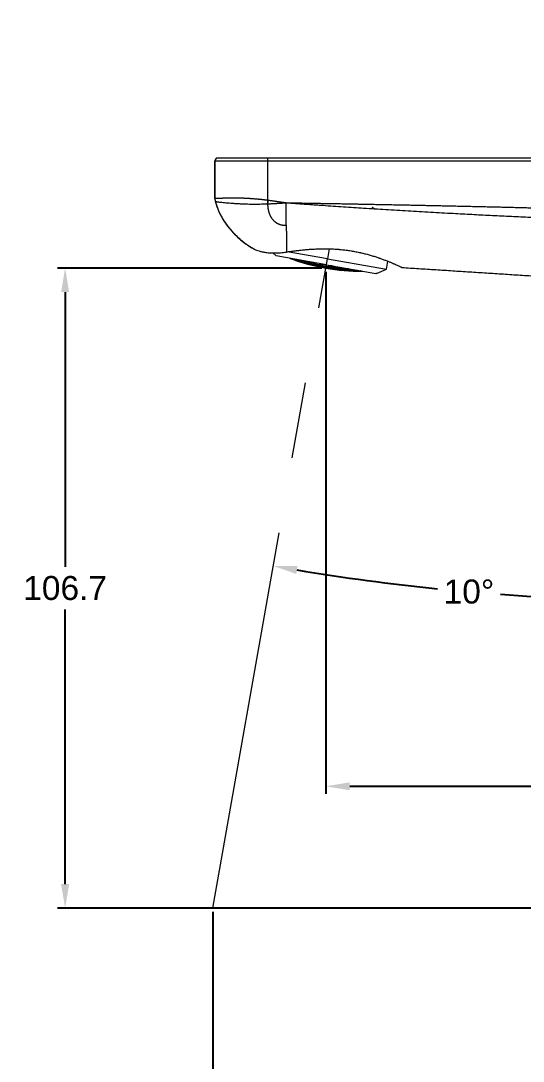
# Model space of a CAD drawing. Header units: millimetres. Extents: x 13304 to 14145, y -3112 to -2518.
# Drawn here: x 13720.8 to 13804.6, y -2930.3 to -2757 of the extents above; entities that cross this region are included whole.
import ezdxf

# ---------------------------------------------------------------- set-up
doc = ezdxf.new("R2010")
doc.units = ezdxf.units.MM
doc.linetypes.add('CENTERX2', pattern=[101.6, 63.5, -12.7, 12.7, -12.7])
doc.layers.add('CENTER', color=1, linetype='CENTERX2', lineweight=15)
doc.layers.add('DIM_', color=5, linetype='Continuous', lineweight=9)
doc.styles.get("Standard").update_dxf_attribs({"font": 'arial.ttf'})
doc.dimstyles.new('사본(2) STANDARD', dxfattribs={"dimscale": 0, "dimtxt": 4, "dimasz": 4, "dimexe": 1.25, "dimexo": 0.625, "dimgap": 1.5, "dimtad": 3, "dimtih": 1, "dimtoh": 1, "dimdec": 1, "dimzin": 9, "dimdsep": 46, "dimtxsty": 'Standard', "dimcen": 2.5, "dimclrd": 5, "dimclre": 5, "dimclrt": 5, "dimadec": 0, "dimazin": 0, "dimtfac": 1, "dimtdec": 1, "dimtmove": 0, "dimatfit": 3, "dimfxl": 1.25, "dimtfill": 1, "dimtolj": 1, "dimtzin": 0, "dimarcsym": 0})

# ---------------------------------------------------------------- blocks, each defined once
blk = doc.blocks.new('*D5')
at = {"layer": 'Defpoints', "color": 0, "transparency": 16777216}
for p in [(13728.17, -2798.17), (13771.63, -2798.17), (13878.6, -2904.83)]:
    blk.add_point(p, dxfattribs=at)
at = {"layer": 'DIM_', "color": 5, "lineweight": -2, "transparency": 16777216}
for p, q in [((13771, -2798.17), (13726.92, -2798.17)), ((13728.17, -2802.17), (13728.17, -2847.96)), ((13728.17, -2900.83), (13728.17, -2855.05)), ((13877.98, -2904.83), (13726.92, -2904.83))]:
    blk.add_line(p, q, dxfattribs=at)
at = {"layer": 'DIM_', "color": 5, "transparency": 16777216}
for points in [[(13727.5, -2802.17), (13728.84, -2802.17), (13728.17, -2798.17)], [(13727.5, -2900.83), (13728.84, -2900.83), (13728.17, -2904.83)]]:
    blk.add_solid(points, dxfattribs=at)
at = {"layer": 'DIM_', "color": 5, "transparency": 16777216, "insert": (13728.17, -2851.5), "char_height": 4, "attachment_point": 5, "bg_fill": 3, "box_fill_scale": 1.1, "bg_fill_color": 256, "bg_fill_true_color": 13158600, "bg_fill_transparency": 0}
blk.add_mtext('\\A1;106.7', dxfattribs=at)
blk = doc.blocks.new('*D6')
at = {"layer": 'Defpoints', "color": 0, "transparency": 16777216}
for p in [(13771.63, -2798.17), (13903.85, -2872.61), (13903.85, -2884.52)]:
    blk.add_point(p, dxfattribs=at)
at = {"layer": 'DIM_', "color": 5, "lineweight": -2, "transparency": 16777216}
for p, q in [((13771.63, -2798.8), (13771.63, -2885.77)), ((13903.85, -2873.23), (13903.85, -2885.77)), ((13775.63, -2884.52), (13829.7, -2884.52)), ((13899.85, -2884.52), (13845.78, -2884.52))]:
    blk.add_line(p, q, dxfattribs=at)
at = {"layer": 'DIM_', "color": 5, "transparency": 16777216}
for points in [[(13775.63, -2883.86), (13775.63, -2885.19), (13771.63, -2884.52)], [(13899.85, -2883.86), (13899.85, -2885.19), (13903.85, -2884.52)]]:
    blk.add_solid(points, dxfattribs=at)
at = {"layer": 'DIM_', "color": 5, "transparency": 16777216, "insert": (13837.74, -2884.52), "char_height": 4, "attachment_point": 5, "bg_fill": 3, "box_fill_scale": 1.1, "bg_fill_color": 256, "bg_fill_true_color": 13158600, "bg_fill_transparency": 0}
blk.add_mtext('\\A1;132.2', dxfattribs=at)
blk = doc.blocks.new('*D8')
at = {"layer": 'Defpoints', "color": 0, "transparency": 16777216}
for p in [(13903.85, -2902.18), (13752.82, -2904.83), (13903.85, -2934.07)]:
    blk.add_point(p, dxfattribs=at)
at = {"layer": 'DIM_', "color": 5, "lineweight": -2, "transparency": 16777216}
for p, q in [((13903.85, -2902.81), (13903.85, -2935.32)), ((13752.82, -2905.46), (13752.82, -2935.32)), ((13756.82, -2934.07), (13822.99, -2934.07)), ((13899.85, -2934.07), (13833.68, -2934.07))]:
    blk.add_line(p, q, dxfattribs=at)
at = {"layer": 'DIM_', "color": 5, "transparency": 16777216}
for points in [[(13756.82, -2933.4), (13756.82, -2934.73), (13752.82, -2934.07)], [(13899.85, -2933.4), (13899.85, -2934.73), (13903.85, -2934.07)]]:
    blk.add_solid(points, dxfattribs=at)
at = {"layer": 'DIM_', "color": 5, "transparency": 16777216, "insert": (13828.34, -2934.07), "char_height": 4, "attachment_point": 5, "bg_fill": 3, "box_fill_scale": 1.1, "bg_fill_color": 256, "bg_fill_true_color": 13158600, "bg_fill_transparency": 0}
blk.add_mtext('\\A1;151', dxfattribs=at)
blk = doc.blocks.new('*D11')
at = {"layer": 'Defpoints', "color": 0, "transparency": 16777216}
for p in [(13828.39, -2756.95), (13771.9, -2796.62), (13784.59, -2850.98), (13828.39, -2859.13), (13752.82, -2904.83)]:
    blk.add_point(p, dxfattribs=at)
at = {"layer": 'DIM_', "color": 5, "lineweight": -2, "transparency": 16777216}
for start, end in [(260.6075, 264.2013), (265.7977, 269.3925)]:
    blk.add_arc((13828.39, -2476.28), 377.25, start, end, dxfattribs=at)
at = {"layer": 'DIM_', "color": 5, "transparency": 16777216}
for points in [[(13766.71, -2849.13), (13766.93, -2847.82), (13762.88, -2847.8)], [(13824.39, -2852.84), (13824.38, -2854.18), (13828.39, -2853.53)]]:
    blk.add_solid(points, dxfattribs=at)
at = {"layer": 'DIM_', "color": 5, "transparency": 16777216, "insert": (13795.51, -2852.09), "char_height": 4, "attachment_point": 5, "bg_fill": 3, "box_fill_scale": 1.1, "bg_fill_color": 256, "bg_fill_true_color": 13158600, "bg_fill_transparency": 0}
blk.add_mtext('\\A1;10°', dxfattribs=at)

msp = doc.modelspace()

# ---------------------------------------------------------------- linework, layer by layer
at = {"linetype": 'Continuous', "lineweight": 0}
for p, q in [((13753.14, -2780.33), (13753.14, -2786.55)), ((13907.21, -2779.83), (13761.95, -2779.83)), ((13761.95, -2780.33), (13761.95, -2779.83)), ((13907.21, -2780.33), (13761.95, -2780.33)), ((13761.95, -2786.83), (13761.86, -2787.45)), ((13762.02, -2786.84), (13761.94, -2787.45)), ((13759.51, -2794.92), (13759.51, -2794.89)), ((13762.83, -2795.62), (13763.36, -2796.13)), ((13771.73, -2797.6), (13763.36, -2796.13)), ((13771.9, -2796.62), (13765.2, -2795.44)), ((13766.06, -2796.6), (13766.05, -2796.62)), ((13766.2, -2796.63), (13766.2, -2796.67)), ((13766.2, -2796.67), (13766.2, -2796.63)), ((13772.19, -2794.97), (13771.9, -2796.62)), ((13771.9, -2796.62), (13781.75, -2798.36)), ((13766.58, -2796.82), (13766.6, -2796.71)), ((13766.86, -2796.75), (13766.85, -2796.76)), ((13767, -2796.77), (13767, -2796.81)), ((13767, -2796.81), (13767, -2796.77)), ((13767.22, -2797.03), (13767.24, -2796.92)), ((13767.62, -2797.07), (13767.61, -2797.14)), ((13767.73, -2796.9), (13767.7, -2797.08)), ((13767.77, -2797.11), (13767.75, -2797.18)), ((13767.75, -2797.18), (13767.77, -2797.11)), ((13768.14, -2797.31), (13768.16, -2797.2)), ((13768.43, -2797.13), (13768.42, -2797.24)), ((13768.53, -2797.04), (13768.51, -2797.13)), ((13768.58, -2797.17), (13768.56, -2797.28)), ((13768.56, -2797.28), (13768.58, -2797.17)), ((13768.78, -2797.49), (13768.8, -2797.38)), ((13769.19, -2797.51), (13769.18, -2797.58)), ((13769.25, -2797.17), (13769.23, -2797.26)), ((13769.3, -2797.3), (13769.27, -2797.51)), ((13769.34, -2797.55), (13769.32, -2797.62)), ((13769.32, -2797.62), (13769.34, -2797.55)), ((13769.41, -2797.19), (13769.39, -2797.3)), ((13769.39, -2797.3), (13769.41, -2797.19)), ((13769.74, -2797.74), (13769.76, -2797.62)), ((13770.01, -2797.54), (13769.99, -2797.64)), ((13770.13, -2797.32), (13770.09, -2797.54)), ((13770.16, -2797.57), (13770.14, -2797.68)), ((13770.14, -2797.68), (13770.16, -2797.57)), ((13770.34, -2797.87), (13770.36, -2797.76)), ((13770.77, -2797.87), (13770.76, -2797.94)), ((13770.85, -2797.49), (13770.82, -2797.63)), ((13770.89, -2797.66), (13770.86, -2797.88)), ((13770.93, -2797.9), (13770.92, -2797.98)), ((13770.92, -2797.98), (13770.93, -2797.9)), ((13770.93, -2797.46), (13770.93, -2797.48)), ((13770.99, -2797.51), (13770.97, -2797.66)), ((13770.97, -2797.66), (13770.99, -2797.51)), ((13771.33, -2798.07), (13771.35, -2797.96)), ((13771.61, -2797.86), (13771.59, -2797.97)), ((13771.72, -2797.6), (13771.68, -2797.86)), ((13771.73, -2797.6), (13779.98, -2799.06)), ((13771.75, -2797.89), (13771.73, -2797.99)), ((13771.73, -2797.99), (13771.75, -2797.89)), ((13771.95, -2798.18), (13771.97, -2798.07)), ((13772.38, -2798.16), (13772.37, -2798.23)), ((13772.44, -2797.77), (13772.42, -2797.91)), ((13772.49, -2797.94), (13772.45, -2798.16)), ((13772.52, -2797.74), (13772.52, -2797.76)), ((13772.53, -2798.18), (13772.52, -2798.25)), ((13772.52, -2798.25), (13772.53, -2798.18)), ((13772.59, -2797.79), (13772.56, -2797.94)), ((13772.56, -2797.94), (13772.59, -2797.79)), ((13772.94, -2798.33), (13772.96, -2798.22)), ((13773.21, -2798.11), (13773.19, -2798.21)), ((13773.32, -2797.89), (13773.28, -2798.1)), ((13773.37, -2798.13), (13773.35, -2798.23)), ((13773.35, -2798.23), (13773.37, -2798.13)), ((13773.55, -2798.41), (13773.57, -2798.3)), ((13774, -2798.37), (13773.98, -2798.44)), ((13774.05, -2798.01), (13774.03, -2798.12)), ((13774.11, -2798.15), (13774.07, -2798.36)), ((13774.15, -2798.38), (13774.13, -2798.45)), ((13774.13, -2798.45), (13774.15, -2798.38)), ((13774.21, -2798.04), (13774.19, -2798.14)), ((13774.19, -2798.14), (13774.21, -2798.04)), ((13774.84, -2798.28), (13774.82, -2798.38)), ((13774.93, -2798.17), (13774.91, -2798.26)), ((13774.99, -2798.29), (13774.97, -2798.4)), ((13774.97, -2798.4), (13774.99, -2798.29)), ((13775.73, -2798.31), (13775.7, -2798.49)), ((13780.1, -2799.08), (13781.75, -2798.36)), ((13781.75, -2798.36), (13781.99, -2797.02)), ((13774.54, -2798.51), (13774.56, -2798.4)), ((13775.19, -2798.56), (13775.21, -2798.45)), ((13775.62, -2798.5), (13775.61, -2798.57)), ((13775.77, -2798.5), (13775.75, -2798.58)), ((13775.75, -2798.58), (13775.77, -2798.5)), ((13776.17, -2798.61), (13776.19, -2798.5)), ((13776.45, -2798.44), (13776.45, -2798.47)), ((13776.6, -2798.46), (13776.6, -2798.48)), ((13776.81, -2798.63), (13776.83, -2798.52)), ((13777.4, -2798.6), (13777.39, -2798.62)), ((13777.39, -2798.62), (13777.4, -2798.6)), ((13780.1, -2799.08), (13779.98, -2799.06))]:
    msp.add_line(p, q, dxfattribs=at)
for radius, start, end in [(33.37, 249.3334, 270.6668), (33.37, 249.3334, 270.6668), (33.36, 249.4072, 270.5926), (33.36, 249.4072, 270.5926), (33.32, 250.5061, 251.0113), (33.32, 252.1672, 252.6702), (33.32, 253.3238, 253.8256), (33.32, 254.9745, 255.4749), (33.32, 256.1254, 256.6661), (33.32, 257.7287, 258.2449), (33.32, 258.9415, 259.4574), (33.32, 260.5426, 261.0585), (33.32, 261.7551, 262.2713), (33.32, 263.3339, 263.8746), (33.32, 264.5251, 265.0428), (33.32, 266.1571, 266.6589), (33.32, 267.3298, 267.8502), (33.32, 268.9539, 269.4765)]:
    msp.add_arc((13777.42, -2765.31), radius, start, end, dxfattribs=at)
for centre, major_axis, ratio, start_param, end_param in [((13753.65, -2780.33), (0, -0.5), 0.999974, 3.141593, 4.712388), ((13753.65, -2780.33), (0, 0.5), 0.999974, 0, 0.380329), ((13775.06, -2764.9), (-5.74, -32.54), 0.866025, 6.161487, 6.168125), ((13776.99, -2765.23), (5.8, 32.87), 0.866025, 2.959254, 2.965885), ((13777.06, -2765.25), (-5.8, -32.88), 0.866025, 6.100954, 6.115133), ((13774.66, -2764.83), (-5.72, -32.42), 0.866025, 6.198764, 6.210464), ((13774.59, -2764.81), (5.71, 32.39), 0.866025, 3.063456, 3.068853), ((13777.78, -2765.38), (5.8, 32.88), 0.866025, 2.959362, 2.985195), ((13777.86, -2765.39), (-5.8, -32.87), 0.866025, 6.100935, 6.12677), ((13775.39, -2764.95), (5.75, 32.63), 0.866025, 3.055237, 3.069348), ((13775.46, -2764.97), (-5.76, -32.65), 0.866025, 6.204478, 6.211067), ((13777.39, -2765.31), (5.8, 32.88), 0.866025, 3.001947, 3.008531), ((13774.99, -2764.88), (5.73, 32.52), 0.866025, 3.085943, 3.111707), ((13777.46, -2765.32), (-5.8, -32.88), 0.866025, 6.143627, 6.157709), ((13775.06, -2764.9), (-5.74, -32.54), 0.866025, 6.227573, 6.253319), ((13778.58, -2765.52), (5.78, 32.8), 0.866025, 2.965178, 2.984839), ((13778.66, -2765.53), (-5.78, -32.79), 0.866025, 6.108775, 6.126166), ((13778.18, -2765.45), (5.79, 32.85), 0.866025, 3.001884, 3.027575), ((13774.58, -2764.81), (5.71, 32.39), 0.866025, 3.128671, 3.154516), ((13778.26, -2765.46), (-5.79, -32.84), 0.866025, 6.143235, 6.168932), ((13774.66, -2764.82), (-5.72, -32.42), 0.866025, 6.270274, 6.296098), ((13775.79, -2765.02), (5.77, 32.72), 0.866025, 3.097851, 3.111889), ((13775.86, -2765.04), (-5.77, -32.73), 0.866025, 6.247024, 6.253581), ((13777.79, -2765.38), (5.8, 32.88), 0.866025, 3.044298, 3.050852), ((13775.38, -2764.95), (5.75, 32.63), 0.866025, 3.128766, 3.154421), ((13778.99, -2765.59), (5.77, 32.73), 0.866025, 3.001185, 3.026967), ((13777.86, -2765.39), (-5.8, -32.87), 0.866025, 6.185759, 6.200609), ((13775.46, -2764.96), (-5.76, -32.65), 0.866025, 6.270366, 6.296006), ((13779.06, -2765.6), (-5.77, -32.72), 0.866025, 6.142959, 6.168752), ((13778.59, -2765.52), (5.78, 32.8), 0.866025, 3.043955, 3.069568), ((13774.99, -2764.88), (5.73, 32.52), 0.866025, 3.171393, 3.197158), ((13778.66, -2765.53), (-5.78, -32.79), 0.866025, 6.185757, 6.211378), ((13775.06, -2764.9), (-5.74, -32.54), 0.866025, 0.029781, 0.055528), ((13776.18, -2765.09), (5.78, 32.79), 0.866025, 3.139531, 3.154358), ((13779.79, -2765.73), (5.74, 32.54), 0.866025, 3.017672, 3.026531), ((13776.25, -2765.11), (-5.78, -32.8), 0.866025, 0.00574, 0.012761), ((13778.19, -2765.45), (5.79, 32.85), 0.866025, 3.086342, 3.093362), ((13775.78, -2765.02), (5.77, 32.72), 0.866025, 3.171211, 3.196818), ((13779.39, -2765.66), (5.76, 32.65), 0.866025, 3.04374, 3.069473), ((13778.26, -2765.46), (-5.79, -32.84), 0.866025, 6.228163, 6.242743), ((13774.59, -2764.81), (5.71, 32.39), 0.866025, 3.214287, 3.21939), ((13775.86, -2765.04), (-5.77, -32.73), 0.866025, 0.029606, 0.055201), ((13779.46, -2765.67), (-5.75, -32.63), 0.866025, 6.185192, 6.21094), ((13774.66, -2764.82), (-5.72, -32.42), 0.866025, 0.072461, 0.087438), ((13778.99, -2765.59), (5.77, 32.73), 0.866025, 3.086391, 3.111987), ((13775.39, -2764.95), (5.75, 32.63), 0.866025, 3.213578, 3.239325), ((13779.06, -2765.6), (-5.77, -32.72), 0.866025, 6.227873, 6.25348), ((13775.46, -2764.97), (-5.76, -32.65), 0.866025, 0.071945, 0.097678), ((13776.58, -2765.16), (5.79, 32.84), 0.866025, 3.182035, 3.196615), ((13780.18, -2765.8), (5.72, 32.42), 0.866025, 3.054245, 3.06887), ((13776.66, -2765.18), (-5.79, -32.85), 0.866025, 0.048231, 0.055251), ((13780.26, -2765.81), (-5.71, -32.39), 0.866025, 6.205048, 6.210444), ((13776.18, -2765.09), (5.78, 32.79), 0.866025, 3.213226, 3.238846), ((13778.59, -2765.52), (5.78, 32.8), 0.866025, 3.128831, 3.135853), ((13779.78, -2765.73), (5.74, 32.54), 0.866025, 3.085979, 3.111725), ((13774.99, -2764.88), (5.73, 32.52), 0.866025, 3.256575, 3.260054), ((13778.66, -2765.53), (-5.78, -32.79), 0.866025, 6.27042, 6.285247), ((13776.26, -2765.11), (-5.78, -32.8), 0.866025, 0.072025, 0.097637), ((13779.86, -2765.74), (-5.73, -32.52), 0.866025, 6.227534, 6.253298), ((13775.06, -2764.9), (-5.74, -32.54), 0.866025, 0.114886, 0.12392), ((13779.39, -2765.66), (5.76, 32.65), 0.866025, 3.128772, 3.154412), ((13775.78, -2765.02), (5.77, 32.72), 0.866025, 3.255851, 3.281644), ((13779.46, -2765.67), (-5.75, -32.63), 0.866025, 6.270357, 6.296012), ((13775.86, -2765.04), (-5.77, -32.73), 0.866025, 0.114625, 0.140407), ((13776.58, -2765.16), (5.79, 32.84), 0.866025, 3.255846, 3.281543), ((13780.19, -2765.8), (5.72, 32.42), 0.866025, 3.12868, 3.154504), ((13776.66, -2765.18), (-5.79, -32.85), 0.866025, 0.114106, 0.139797), ((13780.26, -2765.81), (-5.71, -32.39), 0.866025, 6.270262, 6.296107), ((13776.18, -2765.09), (5.78, 32.79), 0.866025, 3.298612, 3.316002), ((13776.26, -2765.11), (-5.78, -32.8), 0.866025, 0.156843, 0.176356), ((13776.98, -2765.23), (5.8, 32.87), 0.866025, 3.224169, 3.239019), ((13777.06, -2765.25), (-5.8, -32.88), 0.866025, 0.090741, 0.097295), ((13778.99, -2765.59), (5.77, 32.73), 0.866025, 3.171197, 3.177754), ((13779.06, -2765.6), (-5.77, -32.72), 0.866025, 0.029617, 0.044003), ((13779.79, -2765.73), (5.74, 32.54), 0.866025, 3.171372, 3.197119), ((13779.86, -2765.74), (-5.73, -32.52), 0.866025, 0.029799, 0.055564), ((13777.39, -2765.31), (5.8, 32.88), 0.866025, 3.266808, 3.281238), ((13777.46, -2765.32), (-5.8, -32.88), 0.866025, 0.1328, 0.139558), ((13779.39, -2765.66), (5.76, 32.65), 0.866025, 3.213536, 3.2203), ((13776.99, -2765.23), (5.8, 32.87), 0.866025, 3.298096, 3.323932), ((13779.46, -2765.67), (-5.75, -32.63), 0.866025, 0.071984, 0.086619), ((13777.06, -2765.25), (-5.8, -32.88), 0.866025, 0.156399, 0.182232), ((13780.19, -2765.8), (5.72, 32.42), 0.866025, 3.214052, 3.228907), ((13780.26, -2765.81), (-5.71, -32.39), 0.866025, 0.072693, 0.077796), ((13777.78, -2765.38), (5.8, 32.88), 0.866025, 3.309118, 3.323823), ((13777.86, -2765.39), (-5.8, -32.87), 0.866025, 0.175443, 0.18225), ((13779.79, -2765.73), (5.74, 32.54), 0.866025, 3.256477, 3.263291), ((13779.86, -2765.74), (-5.73, -32.52), 0.866025, 0.114981, 0.11846)]:
    msp.add_ellipse(centre, major_axis=major_axis, ratio=ratio, start_param=start_param, end_param=end_param, dxfattribs=at)
for points, degree, knots in [([(13753.28, -2779.98), (13753.26, -2780), (13753.22, -2780.06), (13753.17, -2780.15), (13753.14, -2780.24), (13753.14, -2780.31), (13753.14, -2780.34)], 3, [0, 0, 0, 0, 0.26301, 0.520426, 0.767338, 1, 1, 1, 1]), ([(13753.15, -2780.33), (13753.14, -2780.33), (13753.14, -2780.33), (13753.14, -2780.33), (13753.14, -2780.33)], 3, [0, 0, 0, 0, 0.995307, 1, 1, 1, 1]), ([(13761.95, -2780.33), (13760.73, -2780.33), (13758.17, -2780.33), (13754.97, -2780.33), (13753.28, -2780.33), (13753.17, -2780.33), (13753.15, -2780.33)], 3, [0, 0, 0, 0, 0.238246, 0.497314, 0.756382, 1, 1, 1, 1]), ([(13753.65, -2779.83), (13753.65, -2779.83), (13753.64, -2779.83), (13753.64, -2779.83), (13753.64, -2779.83), (13753.64, -2779.83), (13753.64, -2779.83)], 3, [0, 0, 0, 0, 0.265541, 0.531082, 0.796623, 1, 1, 1, 1]), ([(13753.14, -2786.55), (13753.14, -2786.55), (13753.14, -2786.55), (13753.14, -2786.55), (13753.14, -2786.55), (13753.14, -2786.55), (13753.15, -2786.55), (13753.15, -2786.55)], 3, [0, 0, 0, 0, 0.210934, 0.50269, 0.705878, 0.871566, 1, 1, 1, 1]), ([(13753.15, -2786.55), (13753.15, -2786.55), (13753.15, -2786.55), (13753.15, -2786.55), (13753.16, -2786.55), (13753.16, -2786.55), (13753.16, -2786.54), (13753.16, -2786.54), (13753.17, -2786.54), (13753.17, -2786.54), (13753.18, -2786.54), (13753.18, -2786.54), (13753.19, -2786.54), (13753.2, -2786.54), (13753.21, -2786.54), (13753.21, -2786.54), (13753.22, -2786.54), (13753.23, -2786.54), (13753.24, -2786.54), (13753.26, -2786.53), (13753.27, -2786.53), (13753.28, -2786.53), (13753.3, -2786.53), (13753.31, -2786.53), (13753.33, -2786.53), (13753.35, -2786.53), (13753.37, -2786.53), (13753.39, -2786.53), (13753.41, -2786.52), (13753.43, -2786.52), (13753.46, -2786.52), (13753.48, -2786.52), (13753.51, -2786.52), (13753.54, -2786.52), (13753.57, -2786.52), (13753.6, -2786.52), (13753.63, -2786.51), (13753.67, -2786.51), (13753.7, -2786.51), (13753.74, -2786.51), (13753.78, -2786.51), (13753.82, -2786.51), (13753.86, -2786.5), (13753.9, -2786.5), (13753.95, -2786.5), (13753.99, -2786.5), (13754.04, -2786.5), (13754.09, -2786.5), (13754.14, -2786.49), (13754.19, -2786.49), (13754.24, -2786.49), (13754.3, -2786.49), (13754.35, -2786.49), (13754.41, -2786.49), (13754.47, -2786.48), (13754.53, -2786.48), (13754.59, -2786.48), (13754.65, -2786.48), (13754.71, -2786.48), (13754.78, -2786.47), (13754.85, -2786.47), (13754.91, -2786.47), (13754.98, -2786.47), (13755.05, -2786.47), (13755.12, -2786.46), (13755.2, -2786.46), (13755.27, -2786.46), (13755.36, -2786.46), (13755.47, -2786.45), (13755.59, -2786.45), (13755.72, -2786.45), (13755.84, -2786.45), (13755.97, -2786.45), (13756.11, -2786.44), (13756.24, -2786.44), (13756.38, -2786.44), (13756.51, -2786.45), (13756.65, -2786.45), (13756.8, -2786.45), (13756.94, -2786.45), (13757.08, -2786.45), (13757.23, -2786.46), (13757.37, -2786.46), (13757.52, -2786.47), (13757.67, -2786.47), (13757.82, -2786.48), (13757.97, -2786.48), (13758.12, -2786.49), (13758.28, -2786.5), (13758.43, -2786.51), (13758.58, -2786.51), (13758.74, -2786.52), (13758.89, -2786.53), (13759.04, -2786.54), (13759.2, -2786.55), (13759.35, -2786.56), (13759.51, -2786.57), (13759.66, -2786.59), (13759.82, -2786.6), (13759.97, -2786.61), (13760.13, -2786.63), (13760.28, -2786.64), (13760.44, -2786.65), (13760.59, -2786.67), (13760.74, -2786.69), (13760.9, -2786.7), (13761.05, -2786.72), (13761.2, -2786.74), (13761.35, -2786.75), (13761.5, -2786.77), (13761.65, -2786.79), (13761.8, -2786.81), (13761.9, -2786.82), (13761.95, -2786.83)], 3, [0, 0, 0, 0, 0.010665, 0.021327, 0.031983, 0.04263, 0.053268, 0.063893, 0.074505, 0.0851, 0.095678, 0.106235, 0.116771, 0.127283, 0.137769, 0.148228, 0.158658, 0.169056, 0.179422, 0.189753, 0.200048, 0.210305, 0.220522, 0.230698, 0.240832, 0.250922, 0.260966, 0.270963, 0.280912, 0.290811, 0.30066, 0.310456, 0.320199, 0.329888, 0.339522, 0.349098, 0.358617, 0.368076, 0.377474, 0.386811, 0.396084, 0.405293, 0.414436, 0.423513, 0.432523, 0.441463, 0.450334, 0.459134, 0.467862, 0.476518, 0.485101, 0.493609, 0.502042, 0.510399, 0.51868, 0.526884, 0.53501, 0.543058, 0.551028, 0.558919, 0.56673, 0.574462, 0.582115, 0.589688, 0.597181, 0.604595, 0.61193, 0.619186, 0.63033, 0.641252, 0.651961, 0.662464, 0.67277, 0.682885, 0.692818, 0.702576, 0.712166, 0.721597, 0.730874, 0.740006, 0.749, 0.757864, 0.766603, 0.775225, 0.783738, 0.792148, 0.800461, 0.808684, 0.816824, 0.824887, 0.83288, 0.840813, 0.848693, 0.856527, 0.864321, 0.872079, 0.879807, 0.887506, 0.895179, 0.902827, 0.910453, 0.918056, 0.925637, 0.933194, 0.940728, 0.948238, 0.955722, 0.963179, 0.970608, 0.978006, 0.985372, 0.992704, 1, 1, 1, 1]), ([(13753.19, -2787), (13753.43, -2787.89), (13754.09, -2789.57), (13755.67, -2791.81), (13757.52, -2793.6), (13758.88, -2794.53), (13759.53, -2794.9)], 3, [0, 0, 0, 0, 0.261695, 0.523748, 0.785747, 1, 1, 1, 1]), ([(13753.2, -2787.06), (13753.2, -2787.06), (13753.2, -2787.06), (13753.2, -2787.06), (13753.21, -2787.06), (13753.21, -2787.06), (13753.21, -2787.06), (13753.21, -2787.06), (13753.21, -2787.06), (13753.22, -2787.06)], 3, [0, 0, 0, 0, 0.001905, 0.218185, 0.503403, 0.667541, 0.805029, 0.915851, 1, 1, 1, 1]), ([(13753.22, -2787.06), (13753.22, -2787.08), (13753.23, -2787.11), (13753.25, -2787.17), (13753.26, -2787.24), (13753.28, -2787.31), (13753.31, -2787.39), (13753.33, -2787.47), (13753.36, -2787.56), (13753.39, -2787.66), (13753.43, -2787.77), (13753.47, -2787.88), (13753.51, -2788), (13753.56, -2788.13), (13753.61, -2788.26), (13753.67, -2788.4), (13753.73, -2788.54), (13753.79, -2788.69), (13753.87, -2788.85), (13753.94, -2789.01), (13754.03, -2789.18), (13754.11, -2789.35), (13754.29, -2789.68), (13754.56, -2790.14), (13754.94, -2790.71), (13755.33, -2791.23), (13755.71, -2791.7), (13756.1, -2792.14), (13756.53, -2792.58), (13757.04, -2793.08), (13757.49, -2793.46), (13757.81, -2793.72), (13757.99, -2793.86), (13758.16, -2793.99), (13758.33, -2794.11), (13758.49, -2794.23), (13758.65, -2794.33), (13758.8, -2794.44), (13758.94, -2794.53), (13759.08, -2794.62), (13759.22, -2794.71), (13759.35, -2794.79), (13759.47, -2794.86), (13759.58, -2794.93), (13759.69, -2794.99), (13759.76, -2795.03), (13759.8, -2795.05)], 3, [0, 0, 0, 0, 0.00485, 0.010412, 0.016686, 0.023671, 0.031365, 0.039769, 0.048882, 0.058703, 0.069231, 0.080467, 0.09241, 0.105059, 0.118416, 0.13248, 0.147252, 0.162733, 0.178923, 0.195823, 0.213435, 0.231759, 0.250798, 0.318285, 0.382647, 0.44387, 0.501927, 0.551814, 0.610357, 0.677485, 0.753056, 0.774952, 0.796066, 0.816397, 0.835947, 0.854717, 0.872708, 0.889922, 0.906361, 0.922029, 0.936927, 0.95106, 0.96443, 0.977041, 0.988897, 1, 1, 1, 1]), ([(13753.22, -2787.06), (13753.22, -2787.06), (13753.22, -2787.06), (13753.22, -2787.06), (13753.24, -2787.07), (13753.28, -2787.08), (13753.34, -2787.08), (13753.45, -2787.1), (13753.63, -2787.11), (13753.89, -2787.15), (13754.26, -2787.19), (13754.7, -2787.24), (13755.21, -2787.28), (13755.77, -2787.33), (13756.38, -2787.38), (13757.02, -2787.41), (13757.67, -2787.44), (13758.29, -2787.47), (13758.89, -2787.49), (13759.47, -2787.5), (13760.05, -2787.5), (13760.64, -2787.49), (13761.24, -2787.47), (13761.65, -2787.46), (13761.86, -2787.45)], 3, [0, 0, 0, 0, 0.000292, 0.046828, 0.096, 0.150373, 0.209624, 0.274395, 0.345944, 0.420625, 0.490688, 0.553357, 0.609737, 0.660598, 0.70672, 0.748752, 0.786858, 0.821208, 0.852234, 0.881004, 0.909512, 0.938077, 0.967371, 1, 1, 1, 1]), ([(13765.04, -2787.27), (13772.45, -2787.39), (13777.94, -2787.5), (13785.74, -2787.64), (13792.9, -2787.8), (13801.17, -2787.98), (13808.7, -2788.18), (13817.64, -2788.41), (13826.18, -2788.69)], 2, [0, 0, 0, 0.25, 0.25, 0.5, 0.5, 0.75, 0.75, 1, 1, 1]), ([(13765.04, -2787.27), (13765.22, -2787.28), (13765.56, -2787.31), (13766.07, -2787.34), (13766.58, -2787.38), (13767.07, -2787.41), (13767.56, -2787.45), (13768.04, -2787.48), (13768.51, -2787.52), (13768.98, -2787.55), (13769.43, -2787.58), (13769.88, -2787.61), (13770.32, -2787.64), (13770.75, -2787.67), (13771.61, -2787.73), (13772.89, -2787.82), (13774.58, -2787.93), (13776.26, -2788.04), (13778.61, -2788.2), (13781.64, -2788.39), (13785.36, -2788.61), (13789.11, -2788.83), (13792.13, -2788.99), (13794.42, -2789.12), (13795.97, -2789.2), (13797.52, -2789.28), (13799.07, -2789.36), (13800.63, -2789.43), (13802.19, -2789.51), (13803.76, -2789.59), (13805.33, -2789.66), (13806.91, -2789.74), (13808.49, -2789.81), (13810.07, -2789.88), (13811.66, -2789.96), (13813.25, -2790.03), (13814.84, -2790.1), (13816.44, -2790.17), (13818.05, -2790.24), (13819.65, -2790.31), (13821.26, -2790.38), (13822.88, -2790.44), (13824.5, -2790.51), (13825.58, -2790.56), (13826.12, -2790.58)], 3, [0, 0, 0, 0, 0.008522, 0.016913, 0.025174, 0.033305, 0.041306, 0.049176, 0.056916, 0.064526, 0.072006, 0.079355, 0.086574, 0.093663, 0.100621, 0.128669, 0.156431, 0.183905, 0.211093, 0.271803, 0.332841, 0.394207, 0.455902, 0.481164, 0.506491, 0.531882, 0.557338, 0.582859, 0.608445, 0.634095, 0.659809, 0.685589, 0.711433, 0.737342, 0.763316, 0.789354, 0.815458, 0.841626, 0.867859, 0.894157, 0.920521, 0.946949, 0.973442, 1, 1, 1, 1]), ([(13765.05, -2791.02), (13765.05, -2790.7), (13765.05, -2790.21), (13765.04, -2789.49), (13765.04, -2788.72), (13765.04, -2787.9), (13765.04, -2787.48), (13765.04, -2787.27)], 5, [0, 0, 0, 0, 0, 0, 0.5, 0.75, 1, 1, 1, 1, 1, 1]), ([(13779.82, -2788.34), (13779.81, -2788.33), (13779.79, -2788.32), (13779.77, -2788.31), (13779.76, -2788.3), (13779.75, -2788.29), (13779.74, -2788.29), (13779.71, -2788.27), (13779.7, -2788.26), (13779.67, -2788.25), (13779.66, -2788.24), (13779.65, -2788.23), (13779.64, -2788.23), (13779.61, -2788.21), (13779.59, -2788.2), (13779.57, -2788.18), (13779.56, -2788.18), (13779.54, -2788.17), (13779.53, -2788.16), (13779.51, -2788.15), (13779.49, -2788.14), (13779.47, -2788.13), (13779.46, -2788.12), (13779.45, -2788.11), (13779.44, -2788.11), (13779.42, -2788.1), (13779.41, -2788.09), (13779.4, -2788.09), (13779.39, -2788.08), (13779.39, -2788.08)], 3, [0, 0, 0, 0, 0.108073, 0.108073, 0.16211, 0.16211, 0.216146, 0.216146, 0.324219, 0.324219, 0.378256, 0.378256, 0.432292, 0.432292, 0.540365, 0.540365, 0.594402, 0.594402, 0.648438, 0.648438, 0.756511, 0.756511, 0.810548, 0.810548, 0.864584, 0.864584, 0.972657, 0.972657, 1, 1, 1, 1]), ([(13779.49, -2788.13), (13779.49, -2788.13), (13779.49, -2788.13), (13779.49, -2788.13), (13779.5, -2788.13), (13779.5, -2788.14), (13779.51, -2788.14), (13779.52, -2788.15), (13779.52, -2788.15), (13779.53, -2788.16), (13779.54, -2788.16), (13779.55, -2788.17), (13779.56, -2788.18), (13779.59, -2788.19), (13779.6, -2788.2), (13779.62, -2788.21), (13779.63, -2788.22), (13779.65, -2788.23), (13779.66, -2788.23), (13779.68, -2788.25), (13779.7, -2788.26), (13779.73, -2788.28), (13779.75, -2788.29), (13779.77, -2788.3)], 3, [0, 0, 0, 0, 0.060887, 0.060887, 0.123494, 0.123494, 0.248709, 0.248709, 0.311317, 0.311317, 0.373925, 0.373925, 0.49914, 0.49914, 0.624355, 0.624355, 0.686962, 0.686962, 0.74957, 0.74957, 0.874785, 0.874785, 1, 1, 1, 1]), ([(13765.05, -2791.02), (13765.05, -2791.03), (13765.05, -2791.05), (13765.05, -2791.08), (13765.05, -2791.12), (13765.05, -2791.15), (13765.05, -2791.18), (13765.05, -2791.22), (13765.05, -2791.25), (13765.05, -2791.28), (13765.05, -2791.31), (13765.05, -2791.34), (13765.05, -2791.37), (13765.05, -2791.4), (13765.05, -2791.43), (13765.05, -2791.46), (13765.05, -2791.49), (13765.05, -2791.52), (13765.05, -2791.55), (13765.05, -2791.58), (13765.05, -2791.61), (13765.05, -2791.64), (13765.05, -2791.67), (13765.05, -2791.7), (13765.05, -2791.72), (13765.05, -2791.75), (13765.05, -2791.78), (13765.05, -2791.81), (13765.05, -2791.83), (13765.05, -2791.86), (13765.05, -2791.89), (13765.05, -2791.91), (13765.05, -2791.94), (13765.05, -2791.97), (13765.06, -2791.99), (13765.06, -2792.02), (13765.06, -2792.04), (13765.06, -2792.07), (13765.06, -2792.09), (13765.06, -2792.12), (13765.06, -2792.14), (13765.06, -2792.17), (13765.06, -2792.19), (13765.06, -2792.21), (13765.06, -2792.24), (13765.06, -2792.26), (13765.06, -2792.28), (13765.06, -2792.31), (13765.06, -2792.33), (13765.06, -2792.35), (13765.06, -2792.38), (13765.06, -2792.4), (13765.06, -2792.42), (13765.06, -2792.44), (13765.06, -2792.46), (13765.06, -2792.48), (13765.06, -2792.51), (13765.06, -2792.53), (13765.06, -2792.55), (13765.06, -2792.57), (13765.06, -2792.59), (13765.06, -2792.61), (13765.06, -2792.63), (13765.06, -2792.65), (13765.06, -2792.67), (13765.06, -2792.69), (13765.06, -2792.71), (13765.06, -2792.73), (13765.06, -2792.74), (13765.06, -2792.76), (13765.06, -2792.78), (13765.06, -2792.8), (13765.06, -2792.82), (13765.06, -2792.84), (13765.06, -2792.85), (13765.06, -2792.87), (13765.06, -2792.89), (13765.06, -2792.91), (13765.06, -2792.92), (13765.06, -2792.94), (13765.06, -2792.96), (13765.06, -2792.97), (13765.06, -2792.99), (13765.06, -2793.01), (13765.06, -2793.02), (13765.06, -2793.04), (13765.06, -2793.05), (13765.06, -2793.07), (13765.06, -2793.08), (13765.06, -2793.1), (13765.06, -2793.11), (13765.06, -2793.13), (13765.06, -2793.14), (13765.06, -2793.16), (13765.06, -2793.17), (13765.06, -2793.19), (13765.06, -2793.2), (13765.06, -2793.22), (13765.06, -2793.23), (13765.06, -2793.24), (13765.06, -2793.26), (13765.06, -2793.27), (13765.06, -2793.28), (13765.06, -2793.3), (13765.06, -2793.31), (13765.06, -2793.32), (13765.06, -2793.33), (13765.06, -2793.35), (13765.07, -2793.36), (13765.07, -2793.37), (13765.07, -2793.38), (13765.07, -2793.39), (13765.07, -2793.41), (13765.07, -2793.42), (13765.07, -2793.43), (13765.07, -2793.44), (13765.07, -2793.45), (13765.07, -2793.46), (13765.07, -2793.47), (13765.07, -2793.48), (13765.07, -2793.49), (13765.07, -2793.5), (13765.07, -2793.51), (13765.07, -2793.52), (13765.07, -2793.53), (13765.07, -2793.54), (13765.07, -2793.55), (13765.07, -2793.56), (13765.07, -2793.57), (13765.07, -2793.58), (13765.07, -2793.59), (13765.07, -2793.6), (13765.07, -2793.61), (13765.07, -2793.62), (13765.07, -2793.63), (13765.07, -2793.63), (13765.07, -2793.64), (13765.07, -2793.65), (13765.07, -2793.66), (13765.07, -2793.67), (13765.07, -2793.67), (13765.07, -2793.68), (13765.07, -2793.69), (13765.07, -2793.7), (13765.07, -2793.7), (13765.07, -2793.71), (13765.07, -2793.72), (13765.07, -2793.73), (13765.07, -2793.73), (13765.07, -2793.74), (13765.07, -2793.74), (13765.07, -2793.75), (13765.07, -2793.76), (13765.07, -2793.76), (13765.07, -2793.77), (13765.07, -2793.78), (13765.07, -2793.78), (13765.07, -2793.79), (13765.07, -2793.79), (13765.07, -2793.8), (13765.07, -2793.8), (13765.07, -2793.81), (13765.07, -2793.81), (13765.07, -2793.82), (13765.07, -2793.82), (13765.07, -2793.83), (13765.07, -2793.83), (13765.07, -2793.84), (13765.07, -2793.84), (13765.07, -2793.84), (13765.07, -2793.85), (13765.07, -2793.85), (13765.07, -2793.86), (13765.07, -2793.86), (13765.07, -2793.86), (13765.07, -2793.87), (13765.07, -2793.87), (13765.07, -2793.87), (13765.07, -2793.88), (13765.07, -2793.9), (13765.07, -2793.93), (13765.07, -2793.98), (13765.07, -2794.04), (13765.07, -2794.11), (13765.07, -2794.2), (13765.07, -2794.3), (13765.08, -2794.42), (13765.08, -2794.54), (13765.08, -2794.68), (13765.08, -2794.79), (13765.08, -2794.87), (13765.08, -2794.93), (13765.08, -2794.98), (13765.08, -2795.03), (13765.08, -2795.09), (13765.08, -2795.14), (13765.08, -2795.19), (13765.08, -2795.24), (13765.08, -2795.29), (13765.08, -2795.34), (13765.08, -2795.38), (13765.08, -2795.43), (13765.08, -2795.46), (13765.08, -2795.48)], 3, [0, 0, 0, 0, 0.004729, 0.009439, 0.014132, 0.018806, 0.023462, 0.0281, 0.032721, 0.037323, 0.041907, 0.046473, 0.051021, 0.055552, 0.060064, 0.064558, 0.069035, 0.073493, 0.077933, 0.082355, 0.086759, 0.091145, 0.095513, 0.099863, 0.104194, 0.108507, 0.112802, 0.117079, 0.121337, 0.125577, 0.129798, 0.134001, 0.138185, 0.142351, 0.146498, 0.150626, 0.154736, 0.158826, 0.162898, 0.166951, 0.170985, 0.174999, 0.178995, 0.182971, 0.186928, 0.190866, 0.194784, 0.198683, 0.202562, 0.206421, 0.210261, 0.214081, 0.217881, 0.221661, 0.225421, 0.229161, 0.232881, 0.236581, 0.24026, 0.243919, 0.247557, 0.251175, 0.254772, 0.258348, 0.261903, 0.265438, 0.268952, 0.272444, 0.275915, 0.279365, 0.282794, 0.286202, 0.289587, 0.292952, 0.296294, 0.299615, 0.302915, 0.306192, 0.309447, 0.31268, 0.315891, 0.31908, 0.322247, 0.325391, 0.328513, 0.331612, 0.334688, 0.337742, 0.340773, 0.343781, 0.346767, 0.349729, 0.352668, 0.355584, 0.358476, 0.361346, 0.364192, 0.367014, 0.369813, 0.372588, 0.37534, 0.378068, 0.380772, 0.383452, 0.386108, 0.38874, 0.391347, 0.393931, 0.39649, 0.399025, 0.401536, 0.404022, 0.406483, 0.40892, 0.411332, 0.413719, 0.416082, 0.41842, 0.420732, 0.42302, 0.425283, 0.42752, 0.429732, 0.431919, 0.434081, 0.436217, 0.438328, 0.440413, 0.442473, 0.444507, 0.446515, 0.448498, 0.450455, 0.452386, 0.454291, 0.456171, 0.458024, 0.459851, 0.461652, 0.463427, 0.465176, 0.466898, 0.468595, 0.470265, 0.471908, 0.473525, 0.475116, 0.47668, 0.478217, 0.479728, 0.481212, 0.48267, 0.484101, 0.485505, 0.486882, 0.488232, 0.489556, 0.490852, 0.492122, 0.493365, 0.49458, 0.495769, 0.49693, 0.498065, 0.499172, 0.500252, 0.501305, 0.50233, 0.503328, 0.504299, 0.505243, 0.506159, 0.507048, 0.50791, 0.508744, 0.50955, 0.51033, 0.511081, 0.511805, 0.515695, 0.523263, 0.534537, 0.549557, 0.568377, 0.591065, 0.617699, 0.648372, 0.683189, 0.722264, 0.765721, 0.78327, 0.8009, 0.818611, 0.836402, 0.854272, 0.87222, 0.890247, 0.90835, 0.92653, 0.944786, 0.963117, 0.981522, 1, 1, 1, 1]), ([(13759.51, -2794.92), (13759.51, -2794.92), (13759.51, -2794.93), (13759.54, -2794.94), (13759.56, -2794.95), (13759.63, -2794.98), (13759.7, -2795.01), (13759.8, -2795.05)], 3, [0, 0, 0, 0, 0.248934, 0.248934, 0.499289, 0.499289, 1, 1, 1, 1]), ([(13759.8, -2795.05), (13759.88, -2795.09), (13759.98, -2795.13), (13760.22, -2795.22), (13760.35, -2795.26), (13760.66, -2795.36), (13760.83, -2795.4), (13761.12, -2795.46), (13761.22, -2795.48), (13761.43, -2795.52), (13761.54, -2795.54), (13761.88, -2795.59), (13762.12, -2795.61), (13762.63, -2795.64), (13762.9, -2795.64), (13763.48, -2795.63), (13763.78, -2795.62), (13764.41, -2795.57), (13764.74, -2795.53), (13765.08, -2795.48)], 3, [0, 0, 0, 0, 0.125, 0.125, 0.25, 0.25, 0.375, 0.375, 0.4375, 0.4375, 0.5, 0.5, 0.625, 0.625, 0.75, 0.75, 0.875, 0.875, 1, 1, 1, 1]), ([(13765.08, -2795.48), (13765.32, -2795.44), (13765.81, -2795.37), (13766.56, -2795.27), (13767.33, -2795.18), (13767.86, -2795.13), (13768.4, -2795.08), (13768.67, -2795.05), (13769.01, -2795.03), (13769.08, -2795.02), (13769.22, -2795.02), (13769.29, -2795.01), (13769.5, -2795), (13769.64, -2794.99), (13770.06, -2794.97), (13770.62, -2794.95), (13771.46, -2794.94), (13772.02, -2794.94), (13772.59, -2794.96), (13772.87, -2794.97), (13773.29, -2795), (13773.43, -2795.01), (13773.65, -2795.02), (13773.72, -2795.03), (13773.86, -2795.04), (13774.21, -2795.07), (13774.84, -2795.14), (13775.65, -2795.25), (13776.45, -2795.39), (13776.96, -2795.49), (13777.28, -2795.56), (13777.35, -2795.57), (13777.47, -2795.6), (13777.54, -2795.62), (13777.73, -2795.66), (13777.85, -2795.69), (13778.22, -2795.78), (13778.69, -2795.9), (13779.38, -2796.1), (13779.81, -2796.23), (13780.12, -2796.34), (13780.28, -2796.39), (13780.43, -2796.44), (13780.53, -2796.47), (13780.58, -2796.49), (13780.83, -2796.58), (13781.02, -2796.64), (13781.38, -2796.78), (13781.56, -2796.85), (13781.89, -2796.98), (13782.05, -2797.04), (13782.36, -2797.16), (13782.5, -2797.23), (13782.71, -2797.31), (13782.81, -2797.36), (13782.91, -2797.4), (13782.97, -2797.43), (13783, -2797.44), (13783.16, -2797.51), (13783.38, -2797.61), (13783.67, -2797.74), (13783.91, -2797.86), (13784.04, -2797.92), (13784.12, -2797.96), (13784.16, -2797.97), (13784.19, -2797.99), (13784.21, -2798), (13784.22, -2798.01), (13784.27, -2798.03), (13784.32, -2798.05), (13784.34, -2798.06), (13784.34, -2798.06)], 3, [0, 0, 0, 0, 0.03125, 0.0625, 0.09375, 0.125, 0.125, 0.15625, 0.15625, 0.164062, 0.164062, 0.171875, 0.171875, 0.1875, 0.1875, 0.21875, 0.25, 0.28125, 0.28125, 0.3125, 0.3125, 0.328125, 0.328125, 0.335937, 0.335937, 0.34375, 0.375, 0.40625, 0.4375, 0.46875, 0.46875, 0.476562, 0.476562, 0.484375, 0.484375, 0.5, 0.5, 0.53125, 0.5625, 0.59375, 0.59375, 0.609375, 0.617187, 0.617187, 0.625, 0.625, 0.65625, 0.65625, 0.6875, 0.6875, 0.71875, 0.71875, 0.75, 0.75, 0.765625, 0.773437, 0.773437, 0.78125, 0.78125, 0.8125, 0.84375, 0.875, 0.90625, 0.90625, 0.921875, 0.929687, 0.929687, 0.9375, 0.9375, 0.96875, 1, 1, 1, 1])]:
    msp.add_open_spline(points, degree=degree, knots=knots, dxfattribs=at)
for points, degree in [([(13753.15, -2786.55), (13753.15, -2780.33)], 1), ([(13753.46, -2779.87), (13753.28, -2779.98)], 1), ([(13761.95, -2779.83), (13761.73, -2779.83), (13761.26, -2779.83), (13760.49, -2779.83), (13759.64, -2779.83), (13758.72, -2779.83), (13757.74, -2779.83), (13756.78, -2779.83), (13755.91, -2779.83), (13755.16, -2779.83), (13754.6, -2779.83), (13754.24, -2779.83), (13754.02, -2779.83), (13753.88, -2779.83), (13753.78, -2779.83), (13753.7, -2779.83), (13753.66, -2779.83), (13753.65, -2779.83), (13753.65, -2779.83)], 3), ([(13761.95, -2786.83), (13761.95, -2780.33)], 1), ([(13753.15, -2786.55), (13753.15, -2786.61), (13753.15, -2786.72), (13753.18, -2786.89), (13753.2, -2787.01), (13753.22, -2787.06)], 3), ([(13761.86, -2787.45), (13761.89, -2787.45), (13761.91, -2787.45), (13761.94, -2787.45)], 3), ([(13761.94, -2787.45), (13762.05, -2787.45), (13762.27, -2787.44), (13762.56, -2787.42), (13762.82, -2787.41), (13763.06, -2787.4), (13763.27, -2787.38), (13763.46, -2787.37), (13763.63, -2787.36), (13763.79, -2787.35), (13763.95, -2787.34), (13764.11, -2787.33), (13764.28, -2787.32), (13764.44, -2787.31), (13764.6, -2787.3), (13764.76, -2787.29), (13764.91, -2787.28), (13765, -2787.27), (13765.04, -2787.27)], 3), ([(13761.94, -2787.45), (13761.93, -2788.59), (13762.25, -2789.67), (13762.88, -2790.6), (13763.82, -2791.07), (13765.05, -2791.02)], 5), ([(13761.95, -2786.83), (13761.96, -2786.83), (13761.97, -2786.83), (13762, -2786.84), (13762.01, -2786.84), (13762.02, -2786.84)], 3), ([(13762.02, -2786.84), (13762.13, -2786.85), (13762.34, -2786.88), (13762.63, -2786.92), (13762.89, -2786.96), (13763.12, -2786.99), (13763.32, -2787.02), (13763.5, -2787.04), (13763.67, -2787.07), (13763.83, -2787.09), (13763.98, -2787.12), (13764.14, -2787.14), (13764.3, -2787.16), (13764.46, -2787.19), (13764.62, -2787.21), (13764.77, -2787.23), (13764.91, -2787.25), (13765, -2787.26), (13765.04, -2787.27)], 3), ([(13784.34, -2798.06), (13795.62, -2798.78), (13806.89, -2799.51)], 2)]:
    msp.add_open_spline(points, degree=degree, dxfattribs=at)
at = {"layer": 'CENTER'}
msp.add_line((13752.82, -2904.83), (13771.9, -2796.62), dxfattribs=at)

# ---------------------------------------------------------------- next in the draw order: dimensions: what is measured, and where the dimension line sits
at = {"layer": 'DIM_'}
dim = msp.add_linear_dim(base=(13728.17, -2798.17), p1=(13878.6, -2904.83), p2=(13771.63, -2798.17), angle=90, dimstyle='사본(2) STANDARD', override={"dimscale": 1, "dimtad": 0}, dxfattribs=at)
dim.commit()
dim.dimension.update_dxf_attribs({"geometry": '*D5', "text_midpoint": (13728.17, -2851.5)})

# ---------------------------------------------------------------- next in the draw order: dimensions: what is measured, and where the dimension line sits
for base, p1, p2, picture, middle in [((13903.85, -2884.52), (13771.63, -2798.17), (13903.85, -2872.61), '*D6', (13837.74, -2884.52)), ((13903.85, -2934.07), (13752.82, -2904.83), (13903.85, -2902.18), '*D8', (13828.34, -2934.07))]:
    dim = msp.add_linear_dim(base=base, p1=p1, p2=p2, dimstyle='사본(2) STANDARD', override={"dimscale": 1, "dimtad": 0}, dxfattribs=at)
    dim.commit()
    dim.dimension.update_dxf_attribs({"geometry": picture, "text_midpoint": middle})

# ---------------------------------------------------------------- next in the draw order: dimensions: what is measured, and where the dimension line sits
dim = msp.add_angular_dim_2l(base=(13784.59, -2850.98), line1=((13828.39, -2756.95), (13828.39, -2859.13)), line2=((13752.82, -2904.83), (13771.9, -2796.62)), dimstyle='사본(2) STANDARD', override={"dimscale": 1, "dimtad": 0}, dxfattribs=at)
dim.commit()
dim.dimension.update_dxf_attribs({"geometry": '*D11', "text_midpoint": (13795.51, -2852.09)})

doc.saveas('drawing.dxf')
